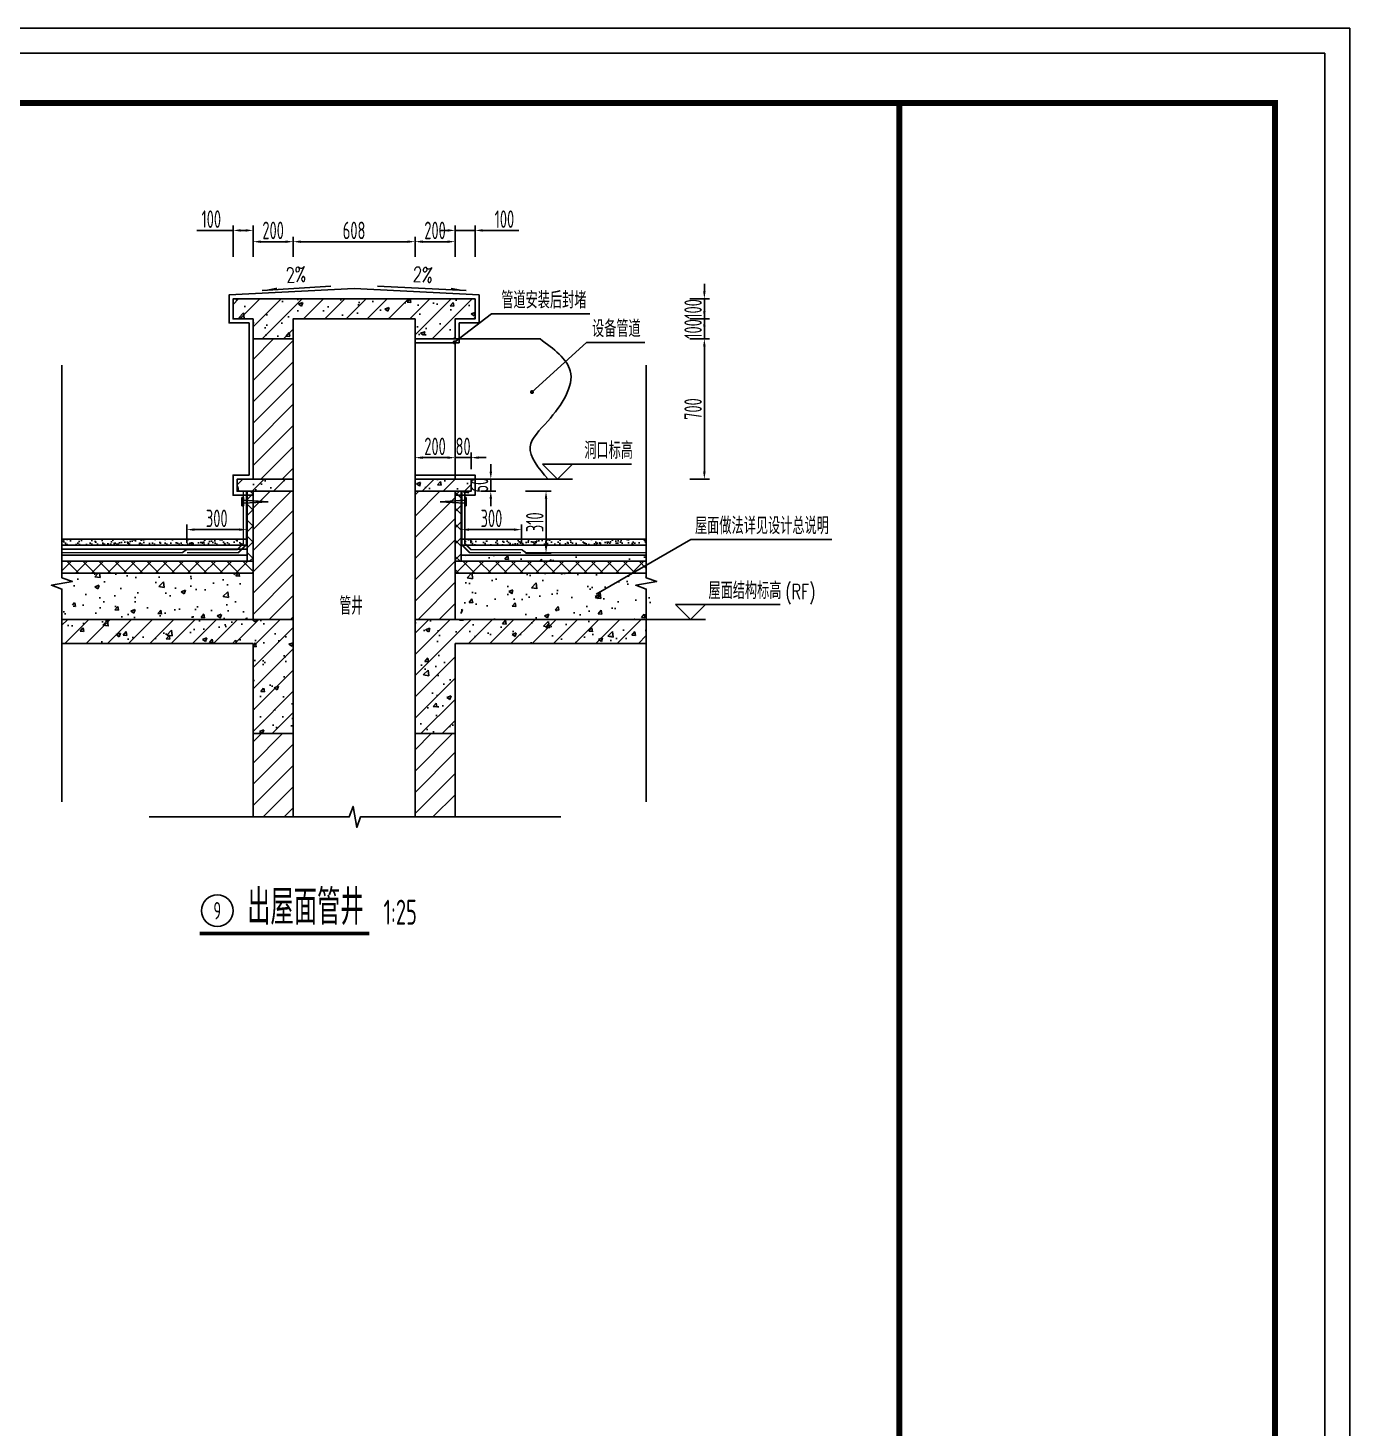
# Model space of a CAD drawing. Header units: millimetres. Extents: x -1048436 to -185795, y -983427 to 400387.
# Drawn here: x -591154 to -577952, y -723794 to -709815 of the extents above; entities that cross this region are included whole.
import ezdxf
from ezdxf.enums import TextEntityAlignment as Align

# ---------------------------------------------------------------- set-up
doc = ezdxf.new("R2010")
doc.units = ezdxf.units.MM
doc.header["$LTSCALE"] = 500
doc.linetypes.add('DASH', pattern=[0.35, 0.25, -0.1])
doc.linetypes.add('HIDDEN2', pattern=[0.1875, 0.125, -0.0625])
for name, color, linetype in [('C-SHET-TTLB', 11, 'Continuous'), ('JJ金属', 62, 'Continuous'), ('PUB_TEXT', 7, 'Continuous'), ('建-填充', 9, 'Continuous'), ('建-墙', 254, 'Continuous'), ('建-墙-完成面', 95, 'Continuous'), ('建-文字', 4, 'Continuous'), ('建-标注', 1, 'Continuous'), ('建-符号', 13, 'Continuous'), ('建-符号-引出', 150, 'Continuous'), ('建-符号-箭头', 13, 'Continuous'), ('建-详图', 7, 'Continuous'), ('建-详图-影线', 8, 'Continuous'), ('看线', 2, 'Continuous')]:
    doc.layers.add(name, color=color, linetype=linetype)
doc.styles.add('_TCH_DIM', font='SIMPLEX', dxfattribs={"bigfont": 'GBCBIG'})
doc.styles.add('ECADI', font='hzs.shx', dxfattribs={"width": 0.7, "bigfont": 'hztxt.shx'})
doc.styles.add('XD2008', font='xd-hzs.shx', dxfattribs={"width": 0.7, "bigfont": 'xd-hztxt.shx'})
doc.styles.add('XD2008_T3', font='xd-hzs.shx', dxfattribs={"width": 0.7, "bigfont": 'xd-hztxt.shx'})
doc.dimstyles.new('XD100&&25', dxfattribs={"dimtxt": 87.5, "dimasz": 37.5, "dimexe": 25, "dimexo": 50, "dimgap": 12.5, "dimtad": 1, "dimdec": 0, "dimdsep": 46, "dimtxsty": 'XD2008_T3', "dimcen": 2.5, "dimclrt": 4, "dimaunit": 1, "dimadec": 0, "dimazin": 0, "dimtfac": 1, "dimtdec": 0, "dimtix": 1, "dimtmove": 0, "dimatfit": 3, "dimfxl": 1, "dimtolj": 1, "dimtzin": 0, "dimarcsym": 0})

# ---------------------------------------------------------------- blocks, each defined once
blk = doc.blocks.new('集团图框A1')
at = {"layer": 'C-SHET-TTLB'}
for points in [[(1095.85, -95.53), (1095.85, -699.53), (244.85, -699.53), (244.85, -95.53)], [(1090.85, -100.53), (1090.85, -694.53), (249.85, -694.53), (249.85, -100.53)]]:
    blk.add_lwpolyline(points, close=True, dxfattribs=at)
at = {"layer": 'C-SHET-TTLB', "const_width": 1.2}
blk.add_lwpolyline([(268.25, -110.53), (1080.85, -110.53), (1080.85, -684.53), (268.25, -684.53)], close=True, dxfattribs=at)
at = {"layer": 'C-SHET-TTLB'}
blk.add_lwpolyline([(1005.85, -110.53, 1.2, 1.2, 0), (1005.85, -684.53, 0.9, 0.9, 0)], format="xyseb", dxfattribs=at)
at = {"color": 2, "style": 'ECADI', "width": 0.7}
for tag, p in [('序号1', (1009.72, -381.88)), ('记要1', (1037.92, -381.9)), ('日期1', (1073.26, -381.71)), ('序号2', (1009.72, -387.77)), ('日期2', (1073.26, -387.6)), ('记要2', (1037.92, -387.79)), ('序号3', (1009.72, -393.63)), ('记要3', (1037.92, -393.65)), ('日期3', (1073.26, -393.46)), ('序号4', (1009.72, -399.51)), ('记要4', (1037.92, -399.53)), ('日期4', (1073.26, -399.35)), ('合作设计单位', (1042.53, -542.75)), ('审定人', (1041.84, -561.74)), ('审核人', (1041.84, -571.23)), ('设计总负责人', (1041.84, -580.99)), ('专业负责人', (1041.84, -591.72)), ('校对人', (1041.84, -601.96)), ('设计人', (1041.84, -611.83)), ('建设单位上', (1044.38, -619.93)), ('建设单位中', (1044.38, -623.89)), ('建设单位下', (1044.38, -627.74)), ('项目名称上', (1044.35, -632.3)), ('项目名称中', (1044.35, -636.38)), ('项目名称下', (1044.35, -640.33)), ('子项', (1043.59, -646.93)), ('图名上', (1044.47, -653.59)), ('图名中', (1044.47, -657.5)), ('图名下', (1044.47, -661.62)), ('工程编号', (1027.1, -667.58)), ('阶段', (1063.92, -667.61)), ('比例', (1025.96, -674.19)), ('专业', (1063.72, -673.97)), ('日期', (1026.1, -680.73)), ('图别、图号', (1066.05, -680.84))]:
    blk.add_attdef(tag, text='', height=3.5, dxfattribs=at).set_placement(p, align=Align.MIDDLE)
blk = doc.blocks.new('A1')
blk.add_blockref('集团图框A1', (-609654.51, -640037.88))
blk = doc.blocks.new('B103')
at = {"layer": 'JJ金属', "linetype": 'HIDDEN2'}
for q in [(0, 0), (6.4, -3.5)]:
    blk.add_line((-26.4, -55.9), q, dxfattribs=at)
at = {"layer": 'JJ金属'}
for p, q in [((-4.3, 6.6), (-6.1, 3.3)), ((-6.1, 3.3), (12.5, -6.8)), ((-4.3, 6.6), (14.2, -3.5)), ((14.2, -3.5), (12.5, -6.8))]:
    blk.add_line(p, q, dxfattribs=at)
blk = doc.blocks.new('*D3086')
at = {"layer": 'Defpoints', "color": 0, "transparency": 16777216}
for p in [(-587873.1, -744501.4), (-587973.1, -744682.8), (-587873.1, -744682.8)]:
    blk.add_point(p, dxfattribs=at)
at = {"layer": '建-标注', "color": 0, "lineweight": -2, "transparency": 16777216}
for p, q in [((-588010.6, -744501.4), (-588048.1, -744501.4)), ((-587973.1, -744632.8), (-587973.1, -744476.4)), ((-587973.1, -744501.4), (-587873.1, -744501.4)), ((-587873.1, -744632.8), (-587873.1, -744476.4)), ((-587835.6, -744501.4), (-587655.3, -744501.4))]:
    blk.add_line(p, q, dxfattribs=at)
at = {"layer": '建-标注', "color": 0, "transparency": 16777216}
for points in [[(-588010.6, -744495.1), (-588010.6, -744507.6), (-587973.1, -744501.4)], [(-587835.6, -744495.1), (-587835.6, -744507.6), (-587873.1, -744501.4)]]:
    blk.add_solid(points, dxfattribs=at)
at = {"layer": '建-标注', "color": 4, "transparency": 16777216, "insert": (-587726.7, -744445.1), "char_height": 87.5, "attachment_point": 5, "style": 'XD2008_T3'}
blk.add_mtext('\\A1;100', dxfattribs=at)
blk = doc.blocks.new('*D3087')
at = {"layer": 'Defpoints', "color": 0, "transparency": 16777216}
for p in [(-587973.1, -744557.6), (-588173.1, -744682.8), (-587973.1, -744682.8)]:
    blk.add_point(p, dxfattribs=at)
at = {"layer": '建-标注', "color": 0, "lineweight": -2, "transparency": 16777216}
for p, q in [((-588173.1, -744632.8), (-588173.1, -744532.6)), ((-588135.6, -744557.6), (-588010.6, -744557.6)), ((-587973.1, -744632.8), (-587973.1, -744532.6))]:
    blk.add_line(p, q, dxfattribs=at)
at = {"layer": '建-标注', "color": 0, "transparency": 16777216}
for points in [[(-588135.6, -744551.4), (-588135.6, -744563.9), (-588173.1, -744557.6)], [(-588010.6, -744551.4), (-588010.6, -744563.9), (-587973.1, -744557.6)]]:
    blk.add_solid(points, dxfattribs=at)
at = {"layer": '建-标注', "color": 4, "transparency": 16777216, "insert": (-588073.1, -744501.4), "char_height": 87.5, "attachment_point": 5, "style": 'XD2008_T3'}
blk.add_mtext('\\A1;200', dxfattribs=at)
blk = doc.blocks.new('*D3088')
at = {"layer": 'Defpoints', "color": 0, "transparency": 16777216}
for p in [(-588173.1, -744557.6), (-588781.5, -744682.8), (-588173.1, -744682.8)]:
    blk.add_point(p, dxfattribs=at)
at = {"layer": '建-标注', "color": 0, "lineweight": -2, "transparency": 16777216}
for p, q in [((-588781.5, -744632.8), (-588781.5, -744532.6)), ((-588744, -744557.6), (-588210.6, -744557.6)), ((-588173.1, -744632.8), (-588173.1, -744532.6))]:
    blk.add_line(p, q, dxfattribs=at)
at = {"layer": '建-标注', "color": 0, "transparency": 16777216}
for points in [[(-588744, -744551.4), (-588744, -744563.9), (-588781.5, -744557.6)], [(-588210.6, -744551.4), (-588210.6, -744563.9), (-588173.1, -744557.6)]]:
    blk.add_solid(points, dxfattribs=at)
at = {"layer": '建-标注', "color": 4, "transparency": 16777216, "insert": (-588477.3, -744501.4), "char_height": 87.5, "attachment_point": 5, "style": 'XD2008_T3'}
blk.add_mtext('\\A1;608', dxfattribs=at)
blk = doc.blocks.new('*D3089')
at = {"layer": 'Defpoints', "color": 0, "transparency": 16777216}
for p in [(-588781.5, -744557.6), (-588981.5, -744682.8), (-588781.5, -744682.8)]:
    blk.add_point(p, dxfattribs=at)
at = {"layer": '建-标注', "color": 0, "lineweight": -2, "transparency": 16777216}
for p, q in [((-588981.5, -744632.8), (-588981.5, -744532.6)), ((-588944, -744557.6), (-588819, -744557.6)), ((-588781.5, -744632.8), (-588781.5, -744532.6))]:
    blk.add_line(p, q, dxfattribs=at)
at = {"layer": '建-标注', "color": 0, "transparency": 16777216}
for points in [[(-588944, -744551.4), (-588944, -744563.9), (-588981.5, -744557.6)], [(-588819, -744551.4), (-588819, -744563.9), (-588781.5, -744557.6)]]:
    blk.add_solid(points, dxfattribs=at)
at = {"layer": '建-标注', "color": 4, "transparency": 16777216, "insert": (-588881.5, -744501.4), "char_height": 87.5, "attachment_point": 5, "style": 'XD2008_T3'}
blk.add_mtext('\\A1;200', dxfattribs=at)
blk = doc.blocks.new('*D3090')
at = {"layer": 'Defpoints', "color": 0, "transparency": 16777216}
for p in [(-588981.5, -744501.4), (-589081.5, -744682.8), (-588981.5, -744682.8)]:
    blk.add_point(p, dxfattribs=at)
at = {"layer": '建-标注', "color": 0, "lineweight": -2, "transparency": 16777216}
for p, q in [((-589081.5, -744501.4), (-589261.8, -744501.4)), ((-589081.5, -744632.8), (-589081.5, -744476.4)), ((-589019, -744501.4), (-589044, -744501.4)), ((-588981.5, -744632.8), (-588981.5, -744476.4))]:
    blk.add_line(p, q, dxfattribs=at)
at = {"layer": '建-标注', "color": 0, "transparency": 16777216}
for points in [[(-589044, -744495.1), (-589044, -744507.6), (-589081.5, -744501.4)], [(-589019, -744495.1), (-589019, -744507.6), (-588981.5, -744501.4)]]:
    blk.add_solid(points, dxfattribs=at)
at = {"layer": '建-标注', "color": 4, "transparency": 16777216, "insert": (-589190.4, -744445.1), "char_height": 87.5, "attachment_point": 5, "style": 'XD2008_T3'}
blk.add_mtext('\\A1;100', dxfattribs=at)
blk = doc.blocks.new('*D3091')
at = {"layer": 'Defpoints', "color": 0, "transparency": 16777216}
for p in [(-586850.9, -745043.3), (-586728.3, -745043.3), (-586850.9, -745743.3)]:
    blk.add_point(p, dxfattribs=at)
at = {"layer": '建-标注', "color": 0, "lineweight": -2, "transparency": 16777216}
for p, q in [((-586800.9, -745043.3), (-586703.3, -745043.3)), ((-586728.3, -745705.8), (-586728.3, -745080.8)), ((-586800.9, -745743.3), (-586703.3, -745743.3))]:
    blk.add_line(p, q, dxfattribs=at)
at = {"layer": '建-标注', "color": 0, "transparency": 16777216}
for points in [[(-586734.6, -745080.8), (-586722.1, -745080.8), (-586728.3, -745043.3)], [(-586734.6, -745705.8), (-586722.1, -745705.8), (-586728.3, -745743.3)]]:
    blk.add_solid(points, dxfattribs=at)
at = {"layer": '建-标注', "color": 4, "transparency": 16777216, "insert": (-586784.6, -745393.3), "char_height": 87.5, "attachment_point": 5, "rotation": 90, "style": 'XD2008_T3'}
blk.add_mtext('\\A1;700', dxfattribs=at)
blk = doc.blocks.new('*D3092')
at = {"layer": 'Defpoints', "color": 0, "transparency": 16777216}
for p in [(-586850.9, -744943.3), (-586728.3, -744943.3), (-586850.9, -745043.3)]:
    blk.add_point(p, dxfattribs=at)
at = {"layer": '建-标注', "color": 0, "lineweight": -2, "transparency": 16777216}
for p, q in [((-586728.3, -744905.8), (-586728.3, -744868.3)), ((-586800.9, -744943.3), (-586703.3, -744943.3)), ((-586728.3, -745043.3), (-586728.3, -744943.3)), ((-586800.9, -745043.3), (-586703.3, -745043.3)), ((-586728.3, -745080.8), (-586728.3, -745118.3))]:
    blk.add_line(p, q, dxfattribs=at)
at = {"layer": '建-标注', "color": 0, "transparency": 16777216}
for points in [[(-586734.6, -744905.8), (-586722.1, -744905.8), (-586728.3, -744943.3)], [(-586734.6, -745080.8), (-586722.1, -745080.8), (-586728.3, -745043.3)]]:
    blk.add_solid(points, dxfattribs=at)
at = {"layer": '建-标注', "color": 4, "transparency": 16777216, "insert": (-586784.6, -744993.3), "char_height": 87.5, "attachment_point": 5, "rotation": 90, "style": 'XD2008_T3'}
blk.add_mtext('\\A1;100', dxfattribs=at)
blk = doc.blocks.new('*D3093')
at = {"layer": 'Defpoints', "color": 0, "transparency": 16777216}
for p in [(-586850.9, -744843.3), (-586728.3, -744843.3), (-586850.9, -744943.3)]:
    blk.add_point(p, dxfattribs=at)
at = {"layer": '建-标注', "color": 0, "lineweight": -2, "transparency": 16777216}
for p, q in [((-586728.3, -744805.8), (-586728.3, -744768.3)), ((-586800.9, -744843.3), (-586703.3, -744843.3)), ((-586728.3, -744943.3), (-586728.3, -744843.3)), ((-586800.9, -744943.3), (-586703.3, -744943.3)), ((-586728.3, -744980.8), (-586728.3, -745018.3))]:
    blk.add_line(p, q, dxfattribs=at)
at = {"layer": '建-标注', "color": 0, "transparency": 16777216}
for points in [[(-586734.6, -744805.8), (-586722.1, -744805.8), (-586728.3, -744843.3)], [(-586734.6, -744980.8), (-586722.1, -744980.8), (-586728.3, -744943.3)]]:
    blk.add_solid(points, dxfattribs=at)
at = {"layer": '建-标注', "color": 4, "transparency": 16777216, "insert": (-586784.6, -744893.3), "char_height": 87.5, "attachment_point": 5, "rotation": 90, "style": 'XD2008_T3'}
blk.add_mtext('\\A1;100', dxfattribs=at)
blk = doc.blocks.new('*D3094')
at = {"layer": 'Defpoints', "color": 0, "transparency": 16777216}
for p in [(-587973.1, -745635.9), (-588173.1, -745743.3), (-587973.1, -745743.3)]:
    blk.add_point(p, dxfattribs=at)
at = {"layer": '建-标注', "color": 0, "lineweight": -2, "transparency": 16777216}
for p, q in [((-588173.1, -745693.3), (-588173.1, -745610.9)), ((-588135.6, -745635.9), (-588010.6, -745635.9)), ((-587973.1, -745693.3), (-587973.1, -745610.9))]:
    blk.add_line(p, q, dxfattribs=at)
at = {"layer": '建-标注', "color": 0, "transparency": 16777216}
for points in [[(-588135.6, -745629.6), (-588135.6, -745642.1), (-588173.1, -745635.9)], [(-588010.6, -745629.6), (-588010.6, -745642.1), (-587973.1, -745635.9)]]:
    blk.add_solid(points, dxfattribs=at)
at = {"layer": '建-标注', "color": 4, "transparency": 16777216, "insert": (-588073.1, -745579.6), "char_height": 87.5, "attachment_point": 5, "style": 'XD2008_T3'}
blk.add_mtext('\\A1;200', dxfattribs=at)
blk = doc.blocks.new('*D3095')
at = {"layer": 'Defpoints', "color": 0, "transparency": 16777216}
for p in [(-587893.1, -745635.9), (-587973.1, -745743.3), (-587893.1, -745743.3)]:
    blk.add_point(p, dxfattribs=at)
at = {"layer": '建-标注', "color": 0, "lineweight": -2, "transparency": 16777216}
for p, q in [((-588010.6, -745635.9), (-588048.1, -745635.9)), ((-587973.1, -745693.3), (-587973.1, -745610.9)), ((-587973.1, -745635.9), (-587893.1, -745635.9)), ((-587893.1, -745693.3), (-587893.1, -745610.9)), ((-587855.6, -745635.9), (-587818.1, -745635.9))]:
    blk.add_line(p, q, dxfattribs=at)
at = {"layer": '建-标注', "color": 0, "transparency": 16777216}
for points in [[(-588010.6, -745629.6), (-588010.6, -745642.1), (-587973.1, -745635.9)], [(-587855.6, -745629.6), (-587855.6, -745642.1), (-587893.1, -745635.9)]]:
    blk.add_solid(points, dxfattribs=at)
at = {"layer": '建-标注', "color": 4, "transparency": 16777216, "insert": (-587933.1, -745579.6), "char_height": 87.5, "attachment_point": 5, "style": 'XD2008_T3'}
blk.add_mtext('\\A1;80', dxfattribs=at)
blk = doc.blocks.new('*D3096')
at = {"layer": 'Defpoints', "color": 0, "transparency": 16777216}
for p in [(-587893.1, -745743.3), (-587794.8, -745743.3), (-587893.1, -745803.3)]:
    blk.add_point(p, dxfattribs=at)
at = {"layer": '建-标注', "color": 0, "lineweight": -2, "transparency": 16777216}
for p, q in [((-587794.8, -745705.8), (-587794.8, -745668.3)), ((-587843.1, -745743.3), (-587769.8, -745743.3)), ((-587794.8, -745803.3), (-587794.8, -745743.3)), ((-587843.1, -745803.3), (-587769.8, -745803.3)), ((-587794.8, -745840.8), (-587794.8, -745878.3))]:
    blk.add_line(p, q, dxfattribs=at)
at = {"layer": '建-标注', "color": 0, "transparency": 16777216}
for points in [[(-587801, -745705.8), (-587788.5, -745705.8), (-587794.8, -745743.3)], [(-587801, -745840.8), (-587788.5, -745840.8), (-587794.8, -745803.3)]]:
    blk.add_solid(points, dxfattribs=at)
at = {"layer": '建-标注', "color": 4, "transparency": 16777216, "insert": (-587851, -745773.3), "char_height": 87.5, "attachment_point": 5, "rotation": 90, "style": 'XD2008_T3'}
blk.add_mtext('\\A1;60', dxfattribs=at)
blk = doc.blocks.new('*D3097')
at = {"layer": 'Defpoints', "color": 0, "transparency": 16777216}
for p in [(-587671.5, -745803.3), (-587518.8, -745803.3), (-587671.5, -746113.3)]:
    blk.add_point(p, dxfattribs=at)
at = {"layer": '建-标注', "color": 0, "lineweight": -2, "transparency": 16777216}
for p, q in [((-587621.5, -745803.3), (-587493.8, -745803.3)), ((-587518.8, -746075.8), (-587518.8, -745840.8)), ((-587621.5, -746113.3), (-587493.8, -746113.3))]:
    blk.add_line(p, q, dxfattribs=at)
at = {"layer": '建-标注', "color": 0, "transparency": 16777216}
for points in [[(-587525.1, -745840.8), (-587512.6, -745840.8), (-587518.8, -745803.3)], [(-587525.1, -746075.8), (-587512.6, -746075.8), (-587518.8, -746113.3)]]:
    blk.add_solid(points, dxfattribs=at)
at = {"layer": '建-标注', "color": 4, "transparency": 16777216, "insert": (-587575.1, -745958.3), "char_height": 87.5, "attachment_point": 5, "rotation": 90, "style": 'XD2008_T3'}
blk.add_mtext('\\A1;310', dxfattribs=at)
blk = doc.blocks.new('*D3098')
at = {"layer": 'Defpoints', "color": 0, "transparency": 16777216}
for p in [(-587641.5, -745995.3), (-587941.5, -746113.3), (-587641.5, -746113.3)]:
    blk.add_point(p, dxfattribs=at)
at = {"layer": '建-标注', "color": 0, "lineweight": -2, "transparency": 16777216}
for p, q in [((-587941.5, -746063.3), (-587941.5, -745970.3)), ((-587641.5, -746063.3), (-587641.5, -745970.3)), ((-587904, -745995.3), (-587679, -745995.3))]:
    blk.add_line(p, q, dxfattribs=at)
at = {"layer": '建-标注', "color": 0, "transparency": 16777216}
for points in [[(-587904, -745989), (-587904, -746001.5), (-587941.5, -745995.3)], [(-587679, -745989), (-587679, -746001.5), (-587641.5, -745995.3)]]:
    blk.add_solid(points, dxfattribs=at)
at = {"layer": '建-标注', "color": 4, "transparency": 16777216, "insert": (-587791.5, -745939), "char_height": 87.5, "attachment_point": 5, "style": 'XD2008_T3'}
blk.add_mtext('\\A1;300', dxfattribs=at)
blk = doc.blocks.new('*D3099')
at = {"layer": 'Defpoints', "color": 0, "transparency": 16777216}
for p in [(-589013.1, -745995.3), (-589313.1, -746113.3), (-589013.1, -746113.3)]:
    blk.add_point(p, dxfattribs=at)
at = {"layer": '建-标注', "color": 0, "lineweight": -2, "transparency": 16777216}
for p, q in [((-589313.1, -746063.3), (-589313.1, -745970.3)), ((-589013.1, -746063.3), (-589013.1, -745970.3)), ((-589275.6, -745995.3), (-589050.6, -745995.3))]:
    blk.add_line(p, q, dxfattribs=at)
at = {"layer": '建-标注', "color": 0, "transparency": 16777216}
for points in [[(-589275.6, -745989), (-589275.6, -746001.5), (-589313.1, -745995.3)], [(-589050.6, -745989), (-589050.6, -746001.5), (-589013.1, -745995.3)]]:
    blk.add_solid(points, dxfattribs=at)
at = {"layer": '建-标注', "color": 4, "transparency": 16777216, "insert": (-589163.1, -745939), "char_height": 87.5, "attachment_point": 5, "style": 'XD2008_T3'}
blk.add_mtext('\\A1;300', dxfattribs=at)
blk = doc.blocks.new('afgfdgadfg')
at = {"layer": '建-填充'}
h = blk.add_hatch(dxfattribs=at)
h.set_pattern_fill('钢筋混凝土', color=256, scale=30)
h.set_pattern_definition([(45, (2819.24, -858440.766), (-53.033009, 53.033009), []), (50, (2819.24, -858440.77), (215.178055, -18.82564), [22.5, -247.5]), (355, (2819.24, -858440.77), (-41.6254, 225.65764), [18, -198]), (100.4514, (2837.17, -858442.33), (173.552815, 206.83186), [19.12206, -210.34263]), (46.1842, (2819.24, -858380.77), (320.17231, -49.6557), [33.75, -371.25]), (96.6356, (2845.92, -858384.9), (280.39881, 292.23536), [28.68309, -315.5139]), (351.1842, (2819.24, -858380.77), (280.39858, 292.23558), [27, -297]), (21, (2849.24, -858395.77), (179.072116, -120.785667), [22.5, -247.5]), (326, (2849.24, -858395.77), (72.9946, 217.54501), [18, -198]), (71.4514, (2864.17, -858405.83), (252.06679, 96.75915), [19.12206, -210.34263]), (37.5, (2819.24, -858440.766), (3.647957, 99.868156), [0, -195.6, 0, -201, 0, -198.75]), (7.5, (2819.24, -858440.77), (78.920861, 118.323514), [0, -114.6, 0, -191.1, 0, -75.75]), (327.5, (2752.34, -858440.766), (160.146731, -6.766462), [0, -75, 0, -234, 0, -310.5]), (317.5, (2722.34, -858440.77), (174.95585, 30.031495), [0, -97.5, 0, -155.4, 0, -220.5])])
h.paths.add_polyline_path([(-588781.5, -745043.3), (-588981.5, -745043.3), (-588981.5, -744943.3), (-589081.5, -744943.3), (-589081.5, -744843.3), (-587873.1, -744843.3), (-587873.1, -744943.3), (-587973.1, -744943.3), (-587973.1, -745043.3), (-588173.1, -745043.3), (-588173.1, -744943.3), (-588781.5, -744943.3)])
h = blk.add_hatch(dxfattribs=at)
h.set_pattern_fill('普通砖', color=256, scale=30)
h.set_pattern_definition([(45, (-689492.15, -779178.19), (-53.03303, 53.03303), [])])
h.paths.add_polyline_path([(-587973.1, -747013.3), (-588173.1, -747013.3), (-588173.1, -747429.3), (-587973.1, -747429.3)])
h.paths.add_polyline_path([(-588781.5, -747013.3), (-588981.5, -747013.3), (-588981.5, -747429.3), (-588781.5, -747429.3)])
h.paths.add_polyline_path([(-588981.5, -745743.3), (-588781.5, -745743.3), (-588781.5, -745043.3), (-588981.5, -745043.3)])
h.paths.add_polyline_path([(-588781.5, -745803.3), (-588981.5, -745803.3), (-588981.5, -745851.3), (-588906.4, -745855.7), (-588981.5, -745860.1), (-588981.5, -746443.3), (-588781.5, -746443.3)])
h.paths.add_polyline_path([(-587973.1, -745803.3), (-588173.1, -745803.3), (-588173.1, -746443.3), (-587973.1, -746443.3), (-587973.1, -745860.1), (-587973.1, -745855.7), (-587973.1, -745851.3)])
h = blk.add_hatch(dxfattribs=at)
h.set_pattern_fill('钢筋混凝土', color=256, scale=30)
h.set_pattern_definition([(45, (-698772.62, -785081.205), (-53.03301, 53.03301), []), (50, (-698772.62, -785081.2), (215.17805, -18.82564), [22.5, -247.5]), (355, (-698772.62, -785081.2), (-41.6254, 225.65764), [18, -198]), (100.4514, (-698754.7, -785082.77), (173.5528, 206.83186), [19.12206, -210.34263]), (46.1842, (-698772.62, -785021.2), (320.1723, -49.6557), [33.75, -371.25]), (96.6356, (-698745.94, -785025.34), (280.3988, 292.2354), [28.6831, -315.5139]), (351.1842, (-698772.62, -785021.2), (280.3986, 292.2356), [27, -297]), (21, (-698742.62, -785036.2), (179.07212, -120.78567), [22.5, -247.5]), (326, (-698742.62, -785036.2), (72.9946, 217.545), [18, -198]), (71.4514, (-698727.7, -785046.27), (252.0668, 96.75915), [19.12206, -210.34263]), (37.5, (-698772.62, -785081.205), (3.647957, 99.868156), [0, -195.6, 0, -201, 0, -198.75]), (7.5, (-698772.62, -785081.2), (78.92086, 118.32351), [0, -114.6, 0, -191.1, 0, -75.75]), (327.5, (-698839.52, -785081.205), (160.14673, -6.76646), [0, -75, 0, -234, 0, -310.5]), (317.5, (-698869.52, -785081.2), (174.95585, 30.0315), [0, -97.5, 0, -155.4, 0, -220.5])])
h.paths.add_polyline_path([(-588781.5, -745743.3), (-589061.5, -745743.3), (-589061.5, -745803.3), (-588981.5, -745803.3), (-588781.5, -745803.3)])
h.paths.add_polyline_path([(-588173.1, -745743.3), (-587893.1, -745743.3), (-587893.1, -745803.3), (-587631.5, -745803.3), (-588173.1, -745803.3)])
h.paths.add_polyline_path([(-587591.1, -745846.8), (-587591.1, -745699.8)])
h = blk.add_hatch(dxfattribs=at)
h.set_pattern_fill('多孔材料', color=256, scale=20)
h.set_pattern_definition([(45, (-683614.947, -773113.943), (-40.00004, 40.00004), []), (135, (-683614.947, -773113.943), (-40.00004, -40.00004), [])])
h.paths.add_polyline_path([(-589011.5, -746153.3), (-588981.5, -746153.3), (-588981.5, -745803.3), (-589011.5, -745803.3)])
h = blk.add_hatch(dxfattribs=at)
h.set_pattern_fill('多孔材料', color=256, scale=20)
h.set_pattern_definition([(45, (-683956.49, -773113.943), (-40.00004, 40.00004), []), (135, (-683956.49, -773113.943), (-40.00004, -40.00004), [])])
h.paths.add_polyline_path([(-587973.1, -746153.3), (-587943.1, -746153.3), (-587943.1, -745803.3), (-587973.1, -745803.3)])
h = blk.add_hatch(dxfattribs=at)
h.set_pattern_fill('砂灰土', color=256, scale=10)
h.set_pattern_definition([(37.5, (-689492.147, -779232.043), (-1.259867, 38.536475), [0, -30.4, 0, -34, 0, -32.5]), (7.5, (-689492.147, -779232.043), (35.395534, 56.442921), [0, -16.4, 0, -27.4, 0, -10.5]), (327.5, (-689516.747, -779232.043), (62.282837, 0.113181), [0, -10, 0, -36, 0, -47]), (317.5, (-689516.747, -779232.043), (60.122532, 17.55351), [0, -5, 0, -23.6, 0, -27])])
h.paths.add_polyline_path([(-589936.2, -746043.3), (-589030.2, -746043.3), (-589030.2, -746064.2), (-589039.2, -746073.3), (-589936.2, -746073.3)])
h = blk.add_hatch(dxfattribs=at)
h.set_pattern_fill('砂灰土', color=256, scale=10)
h.set_pattern_definition([(37.5, (-689833.692, -779232.043), (-1.259867, 38.536475), [0, -30.4, 0, -34, 0, -32.5]), (7.5, (-689833.69, -779232.043), (35.395534, 56.442921), [0, -16.4, 0, -27.4, 0, -10.5]), (327.5, (-689858.292, -779232.043), (62.282837, 0.113181), [0, -10, 0, -36, 0, -47]), (317.5, (-689858.29, -779232.043), (60.122532, 17.55351), [0, -5, 0, -23.6, 0, -27])])
h.paths.add_polyline_path([(-587018.4, -746043.3), (-587924.4, -746043.3), (-587924.4, -746064.2), (-587915.3, -746073.3), (-587018.4, -746073.3)])
h = blk.add_hatch(dxfattribs=at)
h.set_pattern_fill('混凝土', color=256, scale=30)
h.set_pattern_definition([(50, (-700497.99, -784605.68), (215.17805, -18.82564), [22.5, -247.5]), (355, (-700497.99, -784605.68), (-41.6254, 225.65764), [18, -198]), (100.4514, (-700480.05, -784607.25), (173.5528, 206.83186), [19.12206, -210.34263]), (46.1842, (-700497.99, -784545.68), (320.1723, -49.6557), [33.75, -371.25]), (96.6356, (-700471.3, -784549.82), (280.3988, 292.2354), [28.6831, -315.5139]), (351.1842, (-700498, -784545.68), (280.3986, 292.2356), [27, -297]), (21, (-700467.99, -784560.68), (179.07212, -120.78567), [22.5, -247.5]), (326, (-700467.99, -784560.68), (72.9946, 217.545), [18, -198]), (71.4514, (-700453.06, -784570.74), (252.0668, 96.75915), [19.12206, -210.34263]), (37.5, (-700497.986, -784605.68), (3.647957, 99.868156), [0, -195.6, 0, -201, 0, -198.75]), (7.5, (-700497.99, -784605.68), (78.92086, 118.32351), [0, -114.6, 0, -191.1, 0, -75.75]), (327.5, (-700564.886, -784605.68), (160.14673, -6.76646), [0, -75, 0, -234, 0, -310.5]), (317.5, (-700594.89, -784605.68), (174.95585, 30.0315), [0, -97.5, 0, -155.4, 0, -220.5])])
h.paths.add_polyline_path([(-587263.6, -746123.3), (-587943.1, -746123.3), (-587943.1, -746153.3), (-587264.3, -746153.3)])
h.paths.add_polyline_path([(-587018.4, -746123.3), (-587263.6, -746123.3), (-587264.3, -746153.3), (-587018.4, -746153.3)])
h = blk.add_hatch(dxfattribs=at)
h.set_pattern_fill('多孔材料', color=256, scale=20)
h.set_pattern_definition([(45, (-689452.147, -779022.043), (-40.00004, 40.00004), []), (135, (-689452.147, -779022.043), (-40.00004, -40.00004), [])])
h.paths.add_polyline_path([(-589936.2, -746153.3), (-588981.5, -746153.3), (-588981.5, -746213.3), (-589936.2, -746213.3)])
h = blk.add_hatch(dxfattribs=at)
h.set_pattern_fill('多孔材料', color=256, scale=20)
h.set_pattern_definition([(45, (-689793.69, -779022.043), (-40.00004, 40.00004), []), (135, (-689793.69, -779022.043), (-40.00004, -40.00004), [])])
h.paths.add_polyline_path([(-587018.4, -746153.3), (-587973.1, -746153.3), (-587973.1, -746213.3), (-587018.4, -746213.3)])
h = blk.add_hatch(dxfattribs=at)
h.set_pattern_fill('混凝土', color=256, scale=30)
h.set_pattern_definition([(50, (-689492.15, -779332.04), (215.17805, -18.82564), [22.5, -247.5]), (355, (-689492.15, -779332.04), (-41.6254, 225.65764), [18, -198]), (100.4514, (-689474.22, -779333.61), (173.5528, 206.83186), [19.12206, -210.34263]), (46.1842, (-689492.15, -779272.04), (320.1723, -49.6557), [33.75, -371.25]), (96.6356, (-689465.47, -779276.18), (280.3988, 292.2354), [28.6831, -315.5139]), (351.1842, (-689492.15, -779272.04), (280.3986, 292.2356), [27, -297]), (21, (-689462.15, -779287.04), (179.07212, -120.78567), [22.5, -247.5]), (326, (-689462.15, -779287.04), (72.9946, 217.545), [18, -198]), (71.4514, (-689447.22, -779297.1), (252.0668, 96.75915), [19.12206, -210.34263]), (37.5, (-689492.15, -779332.04), (3.647957, 99.868156), [0, -195.6, 0, -201, 0, -198.75]), (7.5, (-689492.15, -779332.04), (78.92086, 118.32351), [0, -114.6, 0, -191.1, 0, -75.75]), (327.5, (-689559.05, -779332.04), (160.14673, -6.76646), [0, -75, 0, -234, 0, -310.5]), (317.5, (-689589.05, -779332.04), (174.95585, 30.0315), [0, -97.5, 0, -155.4, 0, -220.5])])
h.paths.add_polyline_path([(-589936.2, -746213.3), (-589011.5, -746213.3), (-589011.5, -746443.3), (-589936.2, -746443.3), (-589936.2, -746397.3), (-589873.2, -746374.9), (-589999.2, -746352.7), (-589936.2, -746329.8)])
h = blk.add_hatch(dxfattribs=at)
h.set_pattern_fill('混凝土', color=256, scale=30)
h.set_pattern_definition([(50, (-689833.7, -779332.04), (215.17805, -18.82564), [22.5, -247.5]), (355, (-689833.7, -779332.04), (-41.6254, 225.65764), [18, -198]), (100.4514, (-689815.76, -779333.61), (173.5528, 206.83186), [19.12206, -210.34263]), (46.1842, (-689833.7, -779272.04), (320.1723, -49.6557), [33.75, -371.25]), (96.6356, (-689807, -779276.18), (280.3988, 292.2354), [28.6831, -315.5139]), (351.1842, (-689833.7, -779272.04), (280.3986, 292.2356), [27, -297]), (21, (-689803.7, -779287.04), (179.07212, -120.78567), [22.5, -247.5]), (326, (-689803.7, -779287.04), (72.9946, 217.545), [18, -198]), (71.4514, (-689788.77, -779297.1), (252.0668, 96.75915), [19.12206, -210.34263]), (37.5, (-689833.69, -779332.04), (3.647957, 99.868156), [0, -195.6, 0, -201, 0, -198.75]), (7.5, (-689833.69, -779332.04), (78.92086, 118.32351), [0, -114.6, 0, -191.1, 0, -75.75]), (327.5, (-689900.59, -779332.04), (160.14673, -6.76646), [0, -75, 0, -234, 0, -310.5]), (317.5, (-689930.59, -779332.04), (174.95585, 30.0315), [0, -97.5, 0, -155.4, 0, -220.5])])
h.paths.add_polyline_path([(-587018.4, -746213.3), (-587943.1, -746213.3), (-587943.1, -746443.3), (-587018.4, -746443.3), (-587018.4, -746397.3), (-587081.4, -746374.9), (-586955.4, -746352.7), (-587018.4, -746329.8)])
h = blk.add_hatch(dxfattribs=at)
h.set_pattern_fill('钢筋混凝土', color=256, scale=30)
h.set_pattern_definition([(45, (-689492.15, -779232.04), (-53.03301, 53.03301), []), (50, (-689492.15, -779232.04), (215.17805, -18.82564), [22.5, -247.5]), (355, (-689492.15, -779232.04), (-41.6254, 225.65764), [18, -198]), (100.4514, (-689474.22, -779233.61), (173.5528, 206.83186), [19.12206, -210.34263]), (46.1842, (-689492.15, -779172.04), (320.1723, -49.6557), [33.75, -371.25]), (96.6356, (-689465.47, -779176.18), (280.3988, 292.2354), [28.6831, -315.5139]), (351.1842, (-689492.15, -779172.04), (280.3986, 292.2356), [27, -297]), (21, (-689462.15, -779187.04), (179.07212, -120.78567), [22.5, -247.5]), (326, (-689462.15, -779187.04), (72.9946, 217.545), [18, -198]), (71.4514, (-689447.22, -779197.1), (252.0668, 96.75915), [19.12206, -210.34263]), (37.5, (-689492.15, -779232.04), (3.647957, 99.868156), [0, -195.6, 0, -201, 0, -198.75]), (7.5, (-689492.15, -779232.04), (78.92086, 118.32351), [0, -114.6, 0, -191.1, 0, -75.75]), (327.5, (-689559.05, -779232.04), (160.14673, -6.76646), [0, -75, 0, -234, 0, -310.5]), (317.5, (-689589.05, -779232.04), (174.95585, 30.0315), [0, -97.5, 0, -155.4, 0, -220.5])])
h.paths.add_polyline_path([(-588781.5, -746443.3), (-589936.2, -746443.3), (-589936.2, -746563.3), (-588981.5, -746563.3), (-588981.5, -747013.3), (-588781.5, -747013.3)])
h.paths.add_polyline_path([(-587973.1, -746563.3), (-587018.4, -746563.3), (-587018.4, -746443.3), (-588173.1, -746443.3), (-588173.1, -747013.3), (-587973.1, -747013.3)])
at = {"layer": '建-符号-箭头'}
for points in [[(-588936.4, -744801.5), (-588861.6, -744796.8), (-588862.2, -744786.8)], [(-587918.2, -744801.5), (-587993.1, -744797.8), (-587992.6, -744787.8)]]:
    blk.add_hatch(color=256, dxfattribs=at).paths.add_polyline_path(points)
at = {"layer": '建-详图-影线'}
h = blk.add_hatch(dxfattribs=at)
h.set_pattern_fill('PLASTI', color=256, angle=90)
h.set_pattern_definition([(90, (-897205.5345, -831234.8684), (-3.175, 2e-16), []), (90, (-897205.9314, -831234.8684), (-3.175, 2e-16), []), (90, (-897206.3283, -831234.8684), (-3.175, 2e-16), []), (90, (-897207.519, -831234.8684), (-3.175, 2e-16), [])])
h.paths.add_polyline_path([(-587929.7, -745803.5), (-587904.7, -745803.5, -0.120309), (-587909.7, -745813.2, 0.151893), (-587918.2, -745810.5), (-587929.7, -745810.5)])
for points in [[(-588981.5, -745743.3), (-588981.5, -744943.3), (-589081.5, -744943.3), (-589081.5, -744843.3), (-587873.1, -744843.3)], [(-587973.1, -744943.3), (-587873.1, -744943.3), (-587873.1, -744843.3), (-587973.1, -744843.3)]]:
    blk.add_lwpolyline(points)
at = {"layer": 'PUB_TEXT'}
blk.add_circle((-589160.5, -747897.6), 78.8, dxfattribs=at)
at = {"layer": '建-填充'}
for p, q in [((-587973.1, -745043.3), (-587548.9, -745043.3)), ((-587893.1, -745743.3), (-587508.9, -745743.3))]:
    blk.add_line(p, q, dxfattribs=at)
blk.add_spline([(-587548.9, -745043.3), (-587397.7, -745203), (-587510.2, -745453), (-587597.8, -745581.2), (-587508.9, -745743.3)], degree=3, dxfattribs=at)
at = {"layer": '建-墙'}
for p, q in [((-587873.1, -744943.3), (-587873.1, -744843.3)), ((-588781.5, -744943.3), (-588173.1, -744943.3)), ((-588781.5, -747429.3), (-588781.5, -744943.3)), ((-588173.1, -745043.3), (-588173.1, -744943.3)), ((-587973.1, -744943.3), (-587873.1, -744943.3)), ((-587973.1, -745043.3), (-587973.1, -744943.3)), ((-588981.5, -745043.3), (-588781.5, -745043.3)), ((-588173.1, -745043.3), (-587973.1, -745043.3)), ((-588173.1, -747429.3), (-588173.1, -745743.3)), ((-588981.5, -746443.3), (-588981.5, -745803.3)), ((-588981.5, -745803.3), (-588781.5, -745803.3)), ((-587973.1, -745803.3), (-588173.1, -745803.3)), ((-587973.1, -746443.3), (-587973.1, -745803.3)), ((-589936.2, -746443.3), (-588781.5, -746443.3)), ((-588173.1, -746443.3), (-587018.4, -746443.3)), ((-589936.2, -746563.3), (-588981.5, -746563.3)), ((-588981.5, -747429.3), (-588981.5, -746563.3)), ((-587973.1, -746563.3), (-587018.4, -746563.3)), ((-587973.1, -747429.3), (-587973.1, -746563.3)), ((-588981.5, -747013.3), (-588781.5, -747013.3)), ((-588173.1, -747013.3), (-587973.1, -747013.3))]:
    blk.add_line(p, q, dxfattribs=at)
blk.add_lwpolyline([(-588781.5, -745043.3), (-588981.5, -745043.3), (-588981.5, -744943.3), (-589081.5, -744943.3), (-589081.5, -744843.3), (-587873.1, -744843.3), (-587873.1, -744943.3), (-587973.1, -744943.3), (-587973.1, -745043.3), (-588173.1, -745043.3), (-588173.1, -744943.3), (-588781.5, -744943.3)], close=True, dxfattribs=at)
for points in [[(-588781.5, -745743.3), (-589061.5, -745743.3), (-589061.5, -745803.3), (-588981.5, -745803.3)], [(-588173.1, -745743.3), (-587893.1, -745743.3), (-587893.1, -745803.3), (-587973.1, -745803.3)]]:
    blk.add_lwpolyline(points, dxfattribs=at)
at = {"layer": '建-墙-完成面'}
for p, q in [((-588477.3, -744791), (-587853.1, -744823.3)), ((-587853.1, -744963.3), (-587853.1, -744823.3)), ((-587953.1, -744963.3), (-587853.1, -744963.3)), ((-587953.1, -745063.3), (-587953.1, -744963.3)), ((-588173.1, -745043.3), (-588173.1, -745743.3)), ((-588173.1, -745063.3), (-587953.1, -745063.3)), ((-587973.1, -745063.3), (-587973.1, -745743.3))]:
    blk.add_line(p, q, dxfattribs=at)
for points in [[(-588477.3, -744791), (-589101.5, -744823.3), (-589101.5, -744963.3), (-589001.5, -744963.3), (-589001.5, -745723.3), (-589081.5, -745723.3), (-589081.5, -745823.3), (-588981.5, -745823.3)], [(-588173.1, -745723.3), (-587873.1, -745723.3), (-587873.1, -745823.3), (-587973.1, -745823.3)]]:
    blk.add_lwpolyline(points, dxfattribs=at)
at = {"layer": '建-符号'}
for p, q in [((-587461, -745743.3), (-587536, -745668.3)), ((-587536, -745668.3), (-587092.2, -745668.3)), ((-587461, -745743.3), (-587386, -745668.3)), ((-587774.8, -745743.3), (-587386, -745743.3)), ((-586797, -746443.3), (-586872, -746368.3)), ((-586872, -746368.3), (-586349.6, -746368.3)), ((-586797, -746443.3), (-586722, -746368.3)), ((-587110.8, -746443.3), (-586722, -746443.3))]:
    blk.add_line(p, q, dxfattribs=at)
at = {"layer": '建-符号', "const_width": 17.5}
blk.add_lwpolyline([(-589248, -748011.4), (-588400.4, -748011.4)], dxfattribs=at)
at = {"layer": '建-符号-引出'}
for p, q in [((-587975.5, -745060.1), (-587791.7, -744917.5)), ((-587791.7, -744917.5), (-587300.1, -744917.5)), ((-587589, -745308.6), (-587316.3, -745060.4)), ((-587316.3, -745060.4), (-587025.8, -745060.4)), ((-587268.6, -746317.8), (-586795.5, -746044.3)), ((-586795.5, -746044.3), (-586092.5, -746044.3))]:
    blk.add_line(p, q, dxfattribs=at)
at = {"layer": '建-符号-引出', "const_width": 10}
for points in [[(-587979.5, -745063.2, 1), (-587971.6, -745057.1, 1)], [(-587592.7, -745312, 1), (-587585.3, -745305.2, 1)]]:
    blk.add_lwpolyline(points, format="xyb", close=True, dxfattribs=at)
at = {"layer": '建-符号-箭头'}
for points in [[(-588594.1, -744779.9), (-588936.4, -744801.5)], [(-588360.5, -744779.9), (-587918.2, -744801.5)], [(-589936.2, -745173.6), (-589936.2, -746235.4), (-589883.7, -746254.5), (-589988.7, -746273), (-589936.2, -746291.7), (-589936.2, -747353.4)], [(-587018.4, -745173.6), (-587018.4, -746235.4), (-586965.9, -746254.5), (-587070.9, -746273), (-587018.4, -746291.7), (-587018.4, -747353.4)], [(-589501.3, -747429.3), (-588501.7, -747429.3), (-588482.6, -747376.8), (-588464.1, -747481.8), (-588445.4, -747429.3), (-587445.8, -747429.3)]]:
    blk.add_lwpolyline(points, dxfattribs=at)
at = {"layer": '建-详图', "color": 2}
blk.add_arc((-587926.9, -745798.1), 22.9, 318.90684, 346.34772, dxfattribs=at)
at = {"layer": '看线'}
for p, q in [((-589011.5, -746153.3), (-589011.5, -745803.3)), ((-587943.1, -746153.3), (-587943.1, -745803.3)), ((-589011.5, -746043.3), (-589936.2, -746043.3)), ((-587943.1, -746043.3), (-587018.4, -746043.3)), ((-589011.5, -746073.3), (-589936.2, -746073.3)), ((-589011.5, -746093.3), (-589936.2, -746093.3)), ((-589011.5, -746123.3), (-589936.2, -746123.3)), ((-587943.1, -746073.3), (-587018.4, -746073.3)), ((-587943.1, -746123.3), (-587018.4, -746123.3)), ((-588981.5, -746153.3), (-589936.2, -746153.3)), ((-587973.1, -746153.3), (-587018.4, -746153.3)), ((-588981.5, -746213.3), (-589936.2, -746213.3)), ((-587973.1, -746213.3), (-587018.4, -746213.3)), ((-589011.5, -746443.3), (-589936.2, -746443.3))]:
    blk.add_line(p, q, dxfattribs=at)
at = {"layer": '看线', "linetype": 'DASH', "ltscale": 0.2, "const_width": 8}
for points in [[(-589030.2, -745803.3), (-589030.2, -746064.2), (-589061.3, -746095.3), (-589314.4, -746095.3), (-589335.3, -746110.3), (-589936.2, -746110.3)], [(-589015.2, -745803.3), (-589015.2, -746070.4), (-589055, -746110.3), (-589311.5, -746110.3)], [(-587939.4, -745803.3), (-587939.4, -746070.4), (-587899.5, -746110.3), (-587643.1, -746110.3)], [(-587924.4, -745803.3), (-587924.4, -746064.2), (-587893.3, -746095.3), (-587640.2, -746095.3), (-587619.2, -746110.3), (-587018.4, -746110.3)]]:
    blk.add_lwpolyline(points, dxfattribs=at)
at = {"layer": '建-详图', "color": 2, "yscale": 1.999999999999999}
for p, xscale, zscale, rotation in [((-589029.8, -745862.9), 1.999999999999999, 1.999999999999999, 118.602822494163), ((-587924.8, -745862.9), -1.999999999999999, 2, 241.397177505837)]:
    blk.add_blockref('B103', p, dxfattribs=dict(at, xscale=xscale, zscale=zscale, rotation=rotation))
at = {"layer": 'PUB_TEXT', "style": 'XD2008', "width": 0.7}
for s, height, p in [('出屋面管井', 175, (-589011.3, -747967.6)), ('1:25', 125, (-588330.4, -747967.6))]:
    blk.add_text(s, height=height, dxfattribs=at).set_placement(p)
at = {"layer": 'PUB_TEXT', "style": 'XD2008', "width": 1.238095}
blk.add_text('9', height=86.7, dxfattribs=at).set_placement((-589179.3, -747941), (-589141.7, -747941), align=Align.FIT)
at = {"layer": '建-文字', "style": '_TCH_DIM', "width": 0.705882}
for rotation, p in [(3.60866, (-588814.6, -744762.2)), (357.20571, (-588185.2, -744756.9))]:
    blk.add_text('2%', height=74.38, rotation=rotation, dxfattribs=at).set_placement(p)
at = {"layer": '建-文字', "style": '_TCH_DIM'}
for s, height, p in [('管道安装后封堵', 84.4, (-587742.4, -744891.3)), ('设备管道', 84.4, (-587289.4, -745034.2)), ('洞口标高', 84.4, (-587327.8, -745642.1)), ('屋面做法详见设计总说明', 84.397, (-586775, -746018)), ('屋面结构标高', 84.4, (-586708, -746342.1))]:
    blk.add_text(s, height=height, dxfattribs=at).set_placement(p)
at = {"layer": '建-文字'}
for s, height, style, width, p in [('(RF)', 74.38, '_TCH_DIM', 0.705882, (-586324.6, -746342.1)), ('管井', 87.5, 'XD2008', 0.7, (-588550.1, -746419.4))]:
    blk.add_text(s, height=height, dxfattribs=dict(at, style=style, width=width)).set_placement(p)
at = {"layer": '建-标注'}
for base, p1, p2, picture, middle in [((-588981.5, -744501.4), (-589081.5, -744682.8), (-588981.5, -744682.8), '*D3090', (-589190.4, -744501.4)), ((-587873.1, -744501.4), (-587973.1, -744682.8), (-587873.1, -744682.8), '*D3086', (-587726.7, -744501.4))]:
    dim = blk.add_linear_dim(base=base, p1=p1, p2=p2, angle=0, dimstyle='XD100&&25', dxfattribs=at)
    dim.commit()
    dim.dimension.update_dxf_attribs({"geometry": picture, "text_midpoint": middle, "dimtype": 161})
for p1, p2, distance, picture, middle in [((-588981.5, -744682.8), (-588781.5, -744682.8), 125.2, '*D3089', (-588881.5, -744501.4)), ((-588781.5, -744682.8), (-588173.1, -744682.8), 125.2, '*D3088', (-588477.3, -744501.4)), ((-588173.1, -744682.8), (-587973.1, -744682.8), 125.2, '*D3087', (-588073.1, -744501.4)), ((-586850.9, -744943.3), (-586850.9, -744843.3), -122.6, '*D3093', (-586784.6, -744893.3)), ((-586850.9, -745043.3), (-586850.9, -744943.3), -122.6, '*D3092', (-586784.6, -744993.3)), ((-586850.9, -745743.3), (-586850.9, -745043.3), -122.6, '*D3091', (-586784.6, -745393.3)), ((-588173.1, -745743.3), (-587973.1, -745743.3), 107.4, '*D3094', (-588073.1, -745579.6)), ((-587973.1, -745743.3), (-587893.1, -745743.3), 107.4, '*D3095', (-587933.1, -745579.6)), ((-587893.1, -745803.3), (-587893.1, -745743.3), -98.3, '*D3096', (-587851, -745773.3)), ((-587671.5, -746113.3), (-587671.5, -745803.3), -152.7, '*D3097', (-587575.1, -745958.3)), ((-589313.1, -746113.3), (-589013.1, -746113.3), 118, '*D3099', (-589163.1, -745939)), ((-587941.5, -746113.3), (-587641.5, -746113.3), 118, '*D3098', (-587791.5, -745939))]:
    dim = blk.add_aligned_dim(p1=p1, p2=p2, distance=distance, dimstyle='XD100&&25', dxfattribs=at)
    dim.commit()
    dim.dimension.update_dxf_attribs({"geometry": picture, "text_midpoint": middle})

msp = doc.modelspace()

# ---------------------------------------------------------------- block references
for name, p, xscale, yscale, zscale in [('A1', (29849980.9, 31296855.7), 50, 50, 50), ('afgfdgadfg', (589057.1, 777167.1), 2, 2, 2)]:
    msp.add_blockref(name, p, dxfattribs=dict(xscale=xscale, yscale=yscale, zscale=zscale))

doc.saveas('drawing.dxf')
